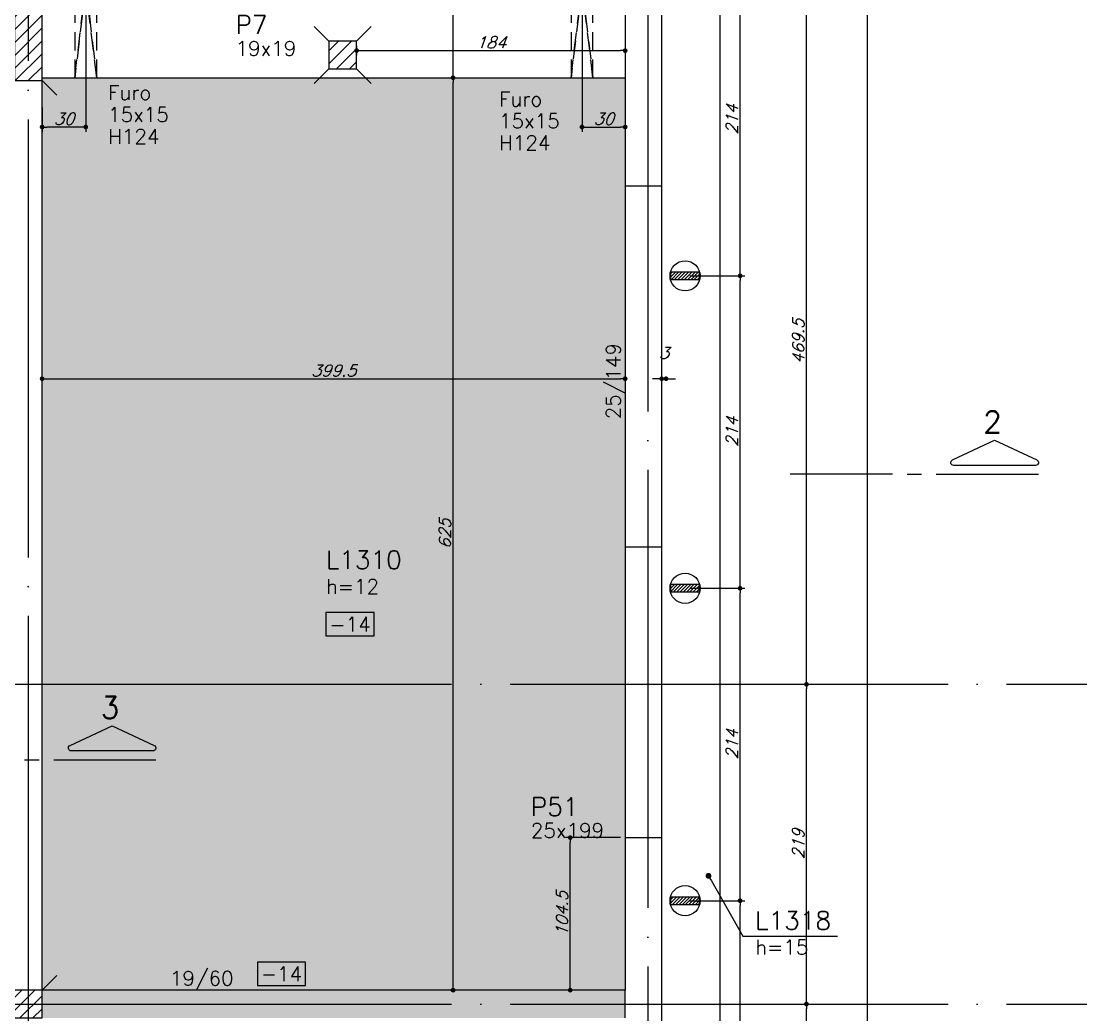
# Model space of a CAD drawing. Extents: x -5051 to 5519, y -2218 to 2282.
# Drawn here: x 2821 to 3551, y 648 to 1328 of the extents above; entities that cross this region are included whole.
import ezdxf
from ezdxf import colors
from ezdxf.entities.mleader import LeaderData, LeaderLine
from ezdxf.enums import TextEntityAlignment as Align
from ezdxf.math import Vec2, Vec3

# ---------------------------------------------------------------- set-up
doc = ezdxf.new("R2010")
doc.units = 0
doc.header["$LTSCALE"] = 50
doc.header["$MEASUREMENT"] = 0
doc.linetypes.add('EIXO', pattern=[6.8, 6, -0.4, 0, -0.4])
doc.linetypes.add('HIDDEN', pattern=[0.375, 0.25, -0.125])
doc.layers.get('0').update_dxf_attribs({"linetype": 'CONTINUOUS'})
doc.layers.get('DEFPOINTS').update_dxf_attribs({"linetype": 'CONTINUOUS'})
for name, color, linetype in [('F-ARM', 6, 'CONTINUOUS'), ('F-AUX-RED', 1, 'CONTINUOUS'), ('F-CORTE-INDICAÇÃO', 4, 'CONTINUOUS'), ('F-COTAS', 106, 'CONTINUOUS'), ('F-COTAS ANCORAGEM', 106, 'CONTINUOUS'), ('F-COTAS-FUROS VIGA', 50, 'CONTINUOUS'), ('F-EIXO', 12, 'EIXO'), ('F-FURO-PAREDE', 2, 'HIDDEN'), ('F-FURO-PAREDE-TEXTOS', 2, 'CONTINUOUS'), ('F-LAJES', 3, 'CONTINUOUS'), ('F-LAJES-DIM', 2, 'CONTINUOUS'), ('F-LAJES-NOME', 4, 'CONTINUOUS'), ('F-PILARES-DIM', 172, 'CONTINUOUS'), ('F-PILARES-HACH', 174, 'CONTINUOUS'), ('F-PILARES-M', 170, 'CONTINUOUS'), ('F-PILARES-N', 170, 'CONTINUOUS'), ('F-PILARES-NASCE', 4, 'CONTINUOUS'), ('F-PILARES-NOME', 170, 'CONTINUOUS'), ('F-TEXTO', 6, 'CONTINUOUS'), ('F-VIGAS', 3, 'CONTINUOUS'), ('F-VIGAS-DIM', 2, 'CONTINUOUS')]:
    doc.layers.add(name, color=color, linetype=linetype)
doc.layers.add('F-DESNIVEL-3', color=7, linetype='CONTINUOUS', true_color=0xd5c7ff)
doc.styles.add('CP-TEXT-INCL', font='simplex.shx', dxfattribs={"oblique": 20})
doc.styles.add('MCP', font='simplex.shx')
doc.styles.add('ROMANS', font='simplex.shx')
doc.styles.get("Standard").update_dxf_attribs({"font": 'simplex.shx'})
doc.dimstyles.new('CP-COTAS-50', dxfattribs={"dimscale": 0.64, "dimtxt": 12.5, "dimasz": 5, "dimexe": 5, "dimexo": 5, "dimgap": 2.5, "dimtad": 1, "dimdec": 1, "dimdsep": 46, "dimtxsty": 'CP-TEXT-INCL', "dimblk1": 'DOT', "dimblk2": 'DOT', "dimsah": 1, "dimcen": 9, "dimclrd": 256, "dimclre": 256, "dimclrt": 256, "dimadec": 0, "dimazin": 0, "dimtfac": 1, "dimtdec": 1, "dimtmove": 2, "dimatfit": 3, "dimldrblk": 'DOT', "dimfxl": 5, "dimtolj": 1, "dimarcsym": 0})

# ---------------------------------------------------------------- blocks, each defined once
blk = doc.blocks.new('*U3')
at = {"layer": 'F-EIXO'}
blk.add_line((0, 0), (7197, 0), dxfattribs=at)
at = {"layer": 'F-TEXTO', "style": 'ROMANS'}
blk.add_attdef('EIXO', text='', height=17.5, dxfattribs=at).set_placement((-28.2072, 0), align=Align.MIDDLE_CENTER)
blk = doc.blocks.new('*U217')
at = {"layer": 'F-EIXO'}
blk.add_line((0, 0), (0, -2408.39), dxfattribs=at)
at = {"layer": 'F-TEXTO', "style": 'ROMANS'}
blk.add_attdef('EIXO', text='', height=17.5, rotation=360, dxfattribs=at).set_placement((0, 28.21), align=Align.MIDDLE_CENTER)
blk = doc.blocks.new('*U205')
at = {"layer": 'F-EIXO'}
blk.add_line((0, 0), (0, -2508.39), dxfattribs=at)
at = {"layer": 'F-TEXTO', "style": 'ROMANS'}
blk.add_attdef('EIXO', text='', height=17.5, rotation=360, dxfattribs=at).set_placement((0, 28.21), align=Align.MIDDLE_CENTER)
blk = doc.blocks.new('*U9')
at = {"layer": 'F-LAJES-DIM', "color": 1}
blk.add_lwpolyline([(0, 0), (33, 0), (33, 16), (0, 16)], close=True, dxfattribs=at)
at = {"layer": 'F-LAJES-DIM', "style": 'MCP'}
blk.add_attdef('DIM', text='', height=10, dxfattribs=at).set_placement((16.5, 8), align=Align.MIDDLE_CENTER)
blk = doc.blocks.new('*U12')
at = {"layer": 'F-VIGAS-DIM', "color": 1}
blk.add_lwpolyline([(0, 0), (33, 0), (33, 16), (0, 16)], close=True, dxfattribs=at)
at = {"layer": 'F-VIGAS-DIM', "style": 'MCP'}
blk.add_attdef('DIM', text='', height=10, dxfattribs=at).set_placement((16.5, 8), align=Align.MIDDLE_CENTER)
blk = doc.blocks.new('*U16')
at = {"layer": 'F-CORTE-INDICAÇÃO'}
for p, q in [((70, 0), (0, 0)), ((80, 0), (90, 0)), ((100, 0), (170, 0))]:
    blk.add_line(p, q, dxfattribs=at)
blk.add_lwpolyline([(112, 6, -0.802585), (111.15, 9.81), (140, 23.26), (168.85, 9.81, -0.802585), (168, 6)], format="xyb", close=True, dxfattribs=at)
at = {"layer": 'F-CORTE-INDICAÇÃO', "style": 'ROMANS'}
blk.add_attdef('CORTE', text='', height=15, dxfattribs=at).set_placement((140, 35.76), align=Align.MIDDLE_CENTER)
at = {"layer": 'F-CORTE-INDICAÇÃO', "color": 2, "style": 'ROMANS'}
blk.add_attdef('FOLHA', text='', height=12, dxfattribs=at).set_placement((140, -10), align=Align.MIDDLE_CENTER)
blk = doc.blocks.new('_DOT')
at = {"color": 0, "linetype": 'ByBlock'}
blk.add_line((-0.5, 0), (-1, 0), dxfattribs=at)
at = {"color": 0, "linetype": 'ByBlock', "const_width": 0.5}
blk.add_lwpolyline([(-0.25, 0, 1), (0.25, 0, 1)], format="xyb", close=True, dxfattribs=at)
blk = doc.blocks.new('*D22')
at = {"layer": 'DEFPOINTS', "color": 0, "linetype": 'Continuous', "transparency": 16777216}
for p in [(3116.56, 1289.5), (3116.56, 1289.5), (3116.56, 664.5)]:
    blk.add_point(p, dxfattribs=at)
at = {"layer": 'F-COTAS', "linetype": 'Continuous', "lineweight": -2, "transparency": 16777216}
blk.add_line((3116.56, 667.7), (3116.56, 1286.3), dxfattribs=at)
at = {"layer": 'F-COTAS', "linetype": 'Continuous', "lineweight": -2, "transparency": 16777216, "xscale": 3.2, "yscale": 3.2, "zscale": 3.2}
for p, rotation in [((3116.56, 1289.5), 90), ((3116.56, 664.5), 270)]:
    blk.add_blockref('_DOT', p, dxfattribs=dict(at, rotation=rotation))
at = {"layer": 'F-COTAS', "linetype": 'Continuous', "transparency": 16777216, "insert": (3110.96, 977), "char_height": 8, "attachment_point": 5, "rotation": 90, "style": 'CP-TEXT-INCL'}
blk.add_mtext('\\A1;625', dxfattribs=at)
blk = doc.blocks.new('*D23')
at = {"layer": 'DEFPOINTS', "color": 0, "linetype": 'Continuous', "transparency": 16777216}
for p in [(3116.56, 1414.5), (3116.56, 1414.5), (3116.56, 1289.5)]:
    blk.add_point(p, dxfattribs=at)
at = {"layer": 'F-COTAS', "linetype": 'Continuous', "lineweight": -2, "transparency": 16777216}
blk.add_line((3116.56, 1292.7), (3116.56, 1411.3), dxfattribs=at)
at = {"layer": 'F-COTAS', "linetype": 'Continuous', "lineweight": -2, "transparency": 16777216, "xscale": 3.2, "yscale": 3.2, "zscale": 3.2}
for p, rotation in [((3116.56, 1414.5), 90), ((3116.56, 1289.5), 270)]:
    blk.add_blockref('_DOT', p, dxfattribs=dict(at, rotation=rotation))
at = {"layer": 'F-COTAS', "linetype": 'Continuous', "transparency": 16777216, "insert": (3110.96, 1352), "char_height": 8, "attachment_point": 5, "rotation": 90, "style": 'CP-TEXT-INCL'}
blk.add_mtext('\\A1;125', dxfattribs=at)
blk = doc.blocks.new('*D159')
at = {"layer": 'DEFPOINTS', "color": 0, "linetype": 'Continuous', "transparency": 16777216}
for p in [(2835, 1083.32), (3234.5, 1083.32), (3234.5, 1083.32)]:
    blk.add_point(p, dxfattribs=at)
at = {"layer": 'F-COTAS', "linetype": 'Continuous', "lineweight": -2, "transparency": 16777216}
blk.add_line((2838.2, 1083.32), (3231.3, 1083.32), dxfattribs=at)
at = {"layer": 'F-COTAS', "linetype": 'Continuous', "lineweight": -2, "transparency": 16777216, "xscale": 3.2, "yscale": 3.2, "zscale": 3.2, "rotation": 180}
blk.add_blockref('_DOT', (2835, 1083.32), dxfattribs=at)
at = {"layer": 'F-COTAS', "linetype": 'Continuous', "lineweight": -2, "transparency": 16777216, "xscale": 3.2, "yscale": 3.2, "zscale": 3.2}
blk.add_blockref('_DOT', (3234.5, 1083.32), dxfattribs=at)
at = {"layer": 'F-COTAS', "linetype": 'Continuous', "transparency": 16777216, "insert": (3034.75, 1088.92), "char_height": 8, "attachment_point": 5, "style": 'CP-TEXT-INCL'}
blk.add_mtext('\\A1;399.5', dxfattribs=at)
blk = doc.blocks.new('*D160')
at = {"layer": 'DEFPOINTS', "color": 0, "linetype": 'Continuous', "transparency": 16777216}
for p in [(3259.5, 1083.32), (3262.5, 1083.32), (3262.5, 1083.32)]:
    blk.add_point(p, dxfattribs=at)
at = {"layer": 'F-COTAS', "linetype": 'Continuous', "lineweight": -2, "transparency": 16777216}
for p, q in [((3256.3, 1083.32), (3253.1, 1083.32)), ((3259.5, 1083.32), (3262.5, 1083.32)), ((3265.7, 1083.32), (3268.9, 1083.32))]:
    blk.add_line(p, q, dxfattribs=at)
at = {"layer": 'F-COTAS', "linetype": 'Continuous', "lineweight": -2, "transparency": 16777216, "xscale": 3.2, "yscale": 3.2, "zscale": 3.2}
blk.add_blockref('_DOT', (3259.5, 1083.32), dxfattribs=at)
at = {"layer": 'F-COTAS', "linetype": 'Continuous', "lineweight": -2, "transparency": 16777216, "xscale": 3.2, "yscale": 3.2, "zscale": 3.2, "rotation": 180}
blk.add_blockref('_DOT', (3262.5, 1083.32), dxfattribs=at)
at = {"layer": 'F-COTAS', "linetype": 'Continuous', "transparency": 16777216, "insert": (3261, 1100.92), "char_height": 8, "attachment_point": 5, "style": 'CP-TEXT-INCL'}
blk.add_mtext('\\A1;3', dxfattribs=at)
blk = doc.blocks.new('*D198')
at = {"layer": 'DEFPOINTS', "color": 0, "linetype": 'Continuous', "transparency": 16777216}
for p in [(3050.5, 1314.5), (3234.5, 1308.9), (3234.5, 1308.05)]:
    blk.add_point(p, dxfattribs=at)
at = {"layer": 'F-COTAS', "linetype": 'Continuous', "lineweight": -2, "transparency": 16777216}
for p, q in [((3050.5, 1311.3), (3050.5, 1304.85)), ((3053.7, 1308.05), (3231.3, 1308.05)), ((3234.5, 1305.7), (3234.5, 1304.85))]:
    blk.add_line(p, q, dxfattribs=at)
at = {"layer": 'F-COTAS', "linetype": 'Continuous', "lineweight": -2, "transparency": 16777216, "xscale": 3.2, "yscale": 3.2, "zscale": 3.2, "rotation": 180}
blk.add_blockref('_DOT', (3050.5, 1308.05), dxfattribs=at)
at = {"layer": 'F-COTAS', "linetype": 'Continuous', "lineweight": -2, "transparency": 16777216, "xscale": 3.2, "yscale": 3.2, "zscale": 3.2}
blk.add_blockref('_DOT', (3234.5, 1308.05), dxfattribs=at)
at = {"layer": 'F-COTAS', "linetype": 'Continuous', "transparency": 16777216, "insert": (3142.5, 1313.65), "char_height": 8, "attachment_point": 5, "style": 'CP-TEXT-INCL'}
blk.add_mtext('\\A1;184', dxfattribs=at)
blk = doc.blocks.new('*D332')
at = {"layer": 'DEFPOINTS', "color": 0, "linetype": 'Continuous', "transparency": 16777216}
for p in [(3196.83, 769), (3234.5, 769), (3221.2, 664.5)]:
    blk.add_point(p, dxfattribs=at)
at = {"layer": 'F-COTAS', "linetype": 'Continuous', "lineweight": -2, "transparency": 16777216}
for p, q in [((3231.3, 769), (3193.63, 769)), ((3196.83, 667.7), (3196.83, 765.8)), ((3218, 664.5), (3193.63, 664.5))]:
    blk.add_line(p, q, dxfattribs=at)
at = {"layer": 'F-COTAS', "linetype": 'Continuous', "lineweight": -2, "transparency": 16777216, "xscale": 3.2, "yscale": 3.2, "zscale": 3.2}
for p, rotation in [((3196.83, 769), 90), ((3196.83, 664.5), 270)]:
    blk.add_blockref('_DOT', p, dxfattribs=dict(at, rotation=rotation))
at = {"layer": 'F-COTAS', "linetype": 'Continuous', "transparency": 16777216, "insert": (3191.23, 716.75), "char_height": 8, "attachment_point": 5, "rotation": 90, "style": 'CP-TEXT-INCL'}
blk.add_mtext('\\A1;104.5', dxfattribs=at)
blk = doc.blocks.new('*D389')
at = {"layer": 'DEFPOINTS', "color": 0, "linetype": 'Continuous', "transparency": 16777216}
for p in [(3204.9, 1352), (3234.5, 1276.6), (3234.5, 1255.73)]:
    blk.add_point(p, dxfattribs=at)
at = {"layer": 'F-COTAS-FUROS VIGA', "linetype": 'Continuous', "lineweight": -2, "transparency": 16777216}
for p, q in [((3204.9, 1348.8), (3204.9, 1252.53)), ((3234.5, 1273.4), (3234.5, 1252.53)), ((3208.1, 1255.73), (3231.3, 1255.73))]:
    blk.add_line(p, q, dxfattribs=at)
at = {"layer": 'F-COTAS-FUROS VIGA', "linetype": 'Continuous', "lineweight": -2, "transparency": 16777216, "xscale": 3.2, "yscale": 3.2, "zscale": 3.2, "rotation": 180}
blk.add_blockref('_DOT', (3204.9, 1255.73), dxfattribs=at)
at = {"layer": 'F-COTAS-FUROS VIGA', "linetype": 'Continuous', "lineweight": -2, "transparency": 16777216, "xscale": 3.2, "yscale": 3.2, "zscale": 3.2}
blk.add_blockref('_DOT', (3234.5, 1255.73), dxfattribs=at)
at = {"layer": 'F-COTAS-FUROS VIGA', "linetype": 'Continuous', "transparency": 16777216, "insert": (3219.7, 1261.33), "char_height": 8, "attachment_point": 5, "style": 'CP-TEXT-INCL'}
blk.add_mtext('\\A1;30', dxfattribs=at)
blk = doc.blocks.new('*D390')
at = {"layer": 'DEFPOINTS', "color": 0, "linetype": 'Continuous', "transparency": 16777216}
for p in [(2864.9, 1352), (2835, 1272.25), (2835, 1255.73)]:
    blk.add_point(p, dxfattribs=at)
at = {"layer": 'F-COTAS-FUROS VIGA', "linetype": 'Continuous', "lineweight": -2, "transparency": 16777216}
for p, q in [((2864.9, 1348.8), (2864.9, 1252.53)), ((2835, 1269.05), (2835, 1252.53)), ((2861.7, 1255.73), (2838.2, 1255.73))]:
    blk.add_line(p, q, dxfattribs=at)
at = {"layer": 'F-COTAS-FUROS VIGA', "linetype": 'Continuous', "lineweight": -2, "transparency": 16777216, "xscale": 3.2, "yscale": 3.2, "zscale": 3.2, "rotation": 180}
blk.add_blockref('_DOT', (2835, 1255.73), dxfattribs=at)
at = {"layer": 'F-COTAS-FUROS VIGA', "linetype": 'Continuous', "lineweight": -2, "transparency": 16777216, "xscale": 3.2, "yscale": 3.2, "zscale": 3.2}
blk.add_blockref('_DOT', (2864.9, 1255.73), dxfattribs=at)
at = {"layer": 'F-COTAS-FUROS VIGA', "linetype": 'Continuous', "transparency": 16777216, "insert": (2849.95, 1261.33), "char_height": 8, "attachment_point": 5, "style": 'CP-TEXT-INCL'}
blk.add_mtext('\\A1;30', dxfattribs=at)
blk = doc.blocks.new('PONTO ANCORAGEM_EST')
at = {"layer": 'F-ARM'}
h = blk.add_hatch(dxfattribs=at)
h.set_pattern_fill('ANSI31', color=2, scale=0.5)
h.set_pattern_definition([(45, (0, 0), (-1.122532, 1.122532), [])])
h.paths.add_polyline_path([(-1159.55, 5937.09), (-1179.55, 5937.09), (-1179.55, 5932.09), (-1159.55, 5932.09)])
at = {"layer": 'F-ARM', "color": 3, "elevation": 0}
blk.add_lwpolyline([(-1179.55, 5932.09), (-1159.55, 5932.09), (-1159.55, 5937.09), (-1179.55, 5937.09)], close=True, dxfattribs=at)
at = {"layer": 'F-ARM', "color": 3}
blk.add_circle((-1169.55, 5934.59, 0), 10.31, dxfattribs=at)
blk = doc.blocks.new('*D448')
at = {"layer": 'DEFPOINTS', "color": 0, "linetype": 'Continuous', "transparency": 16777216}
for p in [(3299.5, 1437), (3400.45, 1437), (3262.5, -555.5)]:
    blk.add_point(p, dxfattribs=at)
at = {"layer": 'F-COTAS', "linetype": 'Continuous', "lineweight": -2, "transparency": 16777216}
for p, q in [((3302.7, 1437), (3403.65, 1437)), ((3400.45, -552.3), (3400.45, 1433.8)), ((3265.7, -555.5), (3403.65, -555.5))]:
    blk.add_line(p, q, dxfattribs=at)
at = {"layer": 'F-COTAS', "linetype": 'Continuous', "lineweight": -2, "transparency": 16777216, "xscale": 3.2, "yscale": 3.2, "zscale": 3.2}
for p, rotation in [((3400.45, 1437), 90), ((3400.45, -555.5), 270)]:
    blk.add_blockref('_DOT', p, dxfattribs=dict(at, rotation=rotation))
at = {"layer": 'F-COTAS', "linetype": 'Continuous', "transparency": 16777216, "insert": (3394.85, 440.75), "char_height": 8, "attachment_point": 5, "rotation": 90, "style": 'CP-TEXT-INCL'}
blk.add_mtext('\\A1;1992.5', dxfattribs=at)
blk = doc.blocks.new('*D453')
at = {"layer": 'DEFPOINTS', "color": 0, "linetype": 'Continuous', "transparency": 16777216}
for p in [(3327.37, 655), (3358.66, 655), (3327.37, 555)]:
    blk.add_point(p, dxfattribs=at)
at = {"layer": 'F-COTAS', "linetype": 'Continuous', "lineweight": -2, "transparency": 16777216}
for p, q in [((3330.57, 655), (3361.86, 655)), ((3358.66, 558.2), (3358.66, 651.8)), ((3330.57, 555), (3361.86, 555))]:
    blk.add_line(p, q, dxfattribs=at)
at = {"layer": 'F-COTAS', "linetype": 'Continuous', "lineweight": -2, "transparency": 16777216, "xscale": 3.2, "yscale": 3.2, "zscale": 3.2}
for p, rotation in [((3358.66, 655), 90), ((3358.66, 555), 270)]:
    blk.add_blockref('_DOT', p, dxfattribs=dict(at, rotation=rotation))
at = {"layer": 'F-COTAS', "linetype": 'Continuous', "transparency": 16777216, "insert": (3353.06, 605), "char_height": 8, "attachment_point": 5, "rotation": 90, "style": 'CP-TEXT-INCL'}
blk.add_mtext('\\A1;100', dxfattribs=at)
blk = doc.blocks.new('*D454')
at = {"layer": 'DEFPOINTS', "color": 0, "linetype": 'Continuous', "transparency": 16777216}
for p in [(3327.37, 874), (3358.66, 874), (3327.37, 655)]:
    blk.add_point(p, dxfattribs=at)
at = {"layer": 'F-COTAS', "linetype": 'Continuous', "lineweight": -2, "transparency": 16777216}
for p, q in [((3330.57, 874), (3361.86, 874)), ((3358.66, 658.2), (3358.66, 870.8)), ((3330.57, 655), (3361.86, 655))]:
    blk.add_line(p, q, dxfattribs=at)
at = {"layer": 'F-COTAS', "linetype": 'Continuous', "lineweight": -2, "transparency": 16777216, "xscale": 3.2, "yscale": 3.2, "zscale": 3.2}
for p, rotation in [((3358.66, 874), 90), ((3358.66, 655), 270)]:
    blk.add_blockref('_DOT', p, dxfattribs=dict(at, rotation=rotation))
at = {"layer": 'F-COTAS', "linetype": 'Continuous', "transparency": 16777216, "insert": (3353.06, 764.5), "char_height": 8, "attachment_point": 5, "rotation": 90, "style": 'CP-TEXT-INCL'}
blk.add_mtext('\\A1;219', dxfattribs=at)
blk = doc.blocks.new('*D455')
at = {"layer": 'DEFPOINTS', "color": 0, "linetype": 'Continuous', "transparency": 16777216}
for p in [(3340.04, 1343.5), (3358.66, 1343.5), (3327.37, 874)]:
    blk.add_point(p, dxfattribs=at)
at = {"layer": 'F-COTAS', "linetype": 'Continuous', "lineweight": -2, "transparency": 16777216}
for p, q in [((3343.24, 1343.5), (3361.86, 1343.5)), ((3358.66, 877.2), (3358.66, 1340.3)), ((3330.57, 874), (3361.86, 874))]:
    blk.add_line(p, q, dxfattribs=at)
at = {"layer": 'F-COTAS', "linetype": 'Continuous', "lineweight": -2, "transparency": 16777216, "xscale": 3.2, "yscale": 3.2, "zscale": 3.2}
for p, rotation in [((3358.66, 1343.5), 90), ((3358.66, 874), 270)]:
    blk.add_blockref('_DOT', p, dxfattribs=dict(at, rotation=rotation))
at = {"layer": 'F-COTAS', "linetype": 'Continuous', "transparency": 16777216, "insert": (3353.06, 1108.75), "char_height": 8, "attachment_point": 5, "rotation": 90, "style": 'CP-TEXT-INCL'}
blk.add_mtext('\\A1;469.5', dxfattribs=at)
blk = doc.blocks.new('*D504')
at = {"layer": 'DEFPOINTS', "color": 0, "linetype": 'Continuous', "transparency": 16777216}
for p in [(3275.5, 725.78), (3313.22, 725.78), (3275.5, 511.78)]:
    blk.add_point(p, dxfattribs=at)
at = {"layer": 'F-COTAS ANCORAGEM', "linetype": 'Continuous', "lineweight": -2, "transparency": 16777216}
for p, q in [((3278.7, 725.78), (3316.42, 725.78)), ((3313.22, 514.98), (3313.22, 722.58)), ((3278.7, 511.78), (3316.42, 511.78))]:
    blk.add_line(p, q, dxfattribs=at)
at = {"layer": 'F-COTAS ANCORAGEM', "linetype": 'Continuous', "lineweight": -2, "transparency": 16777216, "xscale": 3.2, "yscale": 3.2, "zscale": 3.2}
for p, rotation in [((3313.22, 725.78), 90), ((3313.22, 511.78), 270)]:
    blk.add_blockref('_DOT', p, dxfattribs=dict(at, rotation=rotation))
at = {"layer": 'F-COTAS ANCORAGEM', "linetype": 'Continuous', "transparency": 16777216, "insert": (3307.62, 618.78), "char_height": 8, "attachment_point": 5, "rotation": 90, "style": 'CP-TEXT-INCL'}
blk.add_mtext('\\A1;214', dxfattribs=at)
blk = doc.blocks.new('*D505')
at = {"layer": 'DEFPOINTS', "color": 0, "linetype": 'Continuous', "transparency": 16777216}
for p in [(3275.5, 939.78), (3313.22, 939.78), (3275.5, 725.78)]:
    blk.add_point(p, dxfattribs=at)
at = {"layer": 'F-COTAS ANCORAGEM', "linetype": 'Continuous', "lineweight": -2, "transparency": 16777216}
for p, q in [((3278.7, 939.78), (3316.42, 939.78)), ((3313.22, 728.98), (3313.22, 936.58)), ((3278.7, 725.78), (3316.42, 725.78))]:
    blk.add_line(p, q, dxfattribs=at)
at = {"layer": 'F-COTAS ANCORAGEM', "linetype": 'Continuous', "lineweight": -2, "transparency": 16777216, "xscale": 3.2, "yscale": 3.2, "zscale": 3.2}
for p, rotation in [((3313.22, 939.78), 90), ((3313.22, 725.78), 270)]:
    blk.add_blockref('_DOT', p, dxfattribs=dict(at, rotation=rotation))
at = {"layer": 'F-COTAS ANCORAGEM', "linetype": 'Continuous', "transparency": 16777216, "insert": (3307.62, 832.78), "char_height": 8, "attachment_point": 5, "rotation": 90, "style": 'CP-TEXT-INCL'}
blk.add_mtext('\\A1;214', dxfattribs=at)
blk = doc.blocks.new('*D506')
at = {"layer": 'DEFPOINTS', "color": 0, "linetype": 'Continuous', "transparency": 16777216}
for p in [(3275.5, 1153.78), (3313.22, 1153.78), (3275.5, 939.78)]:
    blk.add_point(p, dxfattribs=at)
at = {"layer": 'F-COTAS ANCORAGEM', "linetype": 'Continuous', "lineweight": -2, "transparency": 16777216}
for p, q in [((3278.7, 1153.78), (3316.42, 1153.78)), ((3313.22, 942.98), (3313.22, 1150.58)), ((3278.7, 939.78), (3316.42, 939.78))]:
    blk.add_line(p, q, dxfattribs=at)
at = {"layer": 'F-COTAS ANCORAGEM', "linetype": 'Continuous', "lineweight": -2, "transparency": 16777216, "xscale": 3.2, "yscale": 3.2, "zscale": 3.2}
for p, rotation in [((3313.22, 1153.78), 90), ((3313.22, 939.78), 270)]:
    blk.add_blockref('_DOT', p, dxfattribs=dict(at, rotation=rotation))
at = {"layer": 'F-COTAS ANCORAGEM', "linetype": 'Continuous', "transparency": 16777216, "insert": (3307.62, 1046.78), "char_height": 8, "attachment_point": 5, "rotation": 90, "style": 'CP-TEXT-INCL'}
blk.add_mtext('\\A1;214', dxfattribs=at)
blk = doc.blocks.new('*D507')
at = {"layer": 'DEFPOINTS', "color": 0, "linetype": 'Continuous', "transparency": 16777216}
for p in [(3275.5, 1367.78), (3313.22, 1367.78), (3275.5, 1153.78)]:
    blk.add_point(p, dxfattribs=at)
at = {"layer": 'F-COTAS ANCORAGEM', "linetype": 'Continuous', "lineweight": -2, "transparency": 16777216}
for p, q in [((3278.7, 1367.78), (3316.42, 1367.78)), ((3313.22, 1156.98), (3313.22, 1364.58)), ((3278.7, 1153.78), (3316.42, 1153.78))]:
    blk.add_line(p, q, dxfattribs=at)
at = {"layer": 'F-COTAS ANCORAGEM', "linetype": 'Continuous', "lineweight": -2, "transparency": 16777216, "xscale": 3.2, "yscale": 3.2, "zscale": 3.2}
for p, rotation in [((3313.22, 1367.78), 90), ((3313.22, 1153.78), 270)]:
    blk.add_blockref('_DOT', p, dxfattribs=dict(at, rotation=rotation))
at = {"layer": 'F-COTAS ANCORAGEM', "linetype": 'Continuous', "transparency": 16777216, "insert": (3307.62, 1260.78), "char_height": 8, "attachment_point": 5, "rotation": 90, "style": 'CP-TEXT-INCL'}
blk.add_mtext('\\A1;214', dxfattribs=at)

msp = doc.modelspace()

# ---------------------------------------------------------------- hatches: boundary and pattern name
at = {"layer": 'F-PILARES-HACH', "linetype": 'Continuous'}
h = msp.add_hatch(dxfattribs=at)
h.set_pattern_fill('ANSI31', color=256, scale=50, style=0)
h.paths.add_polyline_path([(2816, 1287.5), (2835, 1287.5), (2835, 1414.5), (2816, 1414.5)], flags=16)
h = msp.add_hatch(dxfattribs=at)
h.set_pattern_fill('ANSI31', color=256, scale=50, style=0)
h.paths.add_polyline_path([(3031.5, 1295.5), (3050.5, 1295.5), (3050.5, 1314.5), (3031.5, 1314.5)], flags=16)
h = msp.add_hatch(dxfattribs=at)
h.set_pattern_fill('ANSI31', color=256, scale=50, style=0)
h.paths.add_polyline_path([(2795, 645.5), (2835, 645.5), (2835, 664.5), (2795, 664.5)], flags=16)

# ---------------------------------------------------------------- linework, layer by layer
at = {"layer": 'F-DESNIVEL-3', "linetype": 'Continuous'}
for points in [[(3041, 1289.5), (2835, 1287.5), (3234.5, 664.5)], [(2835, 1289.5), (2835, 1287.5), (3041, 1289.5)], [(2835, 1289.5), (3041, 1289.5), (2835, 1289.5)], [(3234.5, 664.5), (2835, 1287.5), (2835, 664.5)], [(3234.5, 1289.5), (3041, 1289.5), (3234.5, 769)], [(3234.5, 769), (3041, 1289.5), (3234.5, 664.5)], [(3041, 1289.5), (3234.5, 664.5), (3041, 1289.5)], [(3234.5, 968), (3234.5, 1289.5), (3234.5, 769)], [(3234.5, 1289.5), (3234.5, 769), (3234.5, 1289.5)], [(3234.5, 968), (3234.5, 1215.5), (3234.5, 1289.5)], [(3234.5, 968), (3234.5, 1289.5), (3234.5, 968)], [(3234.5, 968), (3234.5, 769), (3234.5, 968)], [(3234.5, 769), (3234.5, 664.5), (3234.5, 769)], [(2835, 645.5), (3234.5, 645.5), (3234.5, 664.5)], [(2835, 645.5), (3234.5, 664.5), (2835, 664.5)], [(2835, 645.5), (2835, 664.5), (2835, 645.5)], [(3234.5, 664.5), (2835, 664.5), (3234.5, 664.5)]]:
    msp.add_solid(points, dxfattribs=at)
at = {"layer": 'F-FURO-PAREDE'}
for points in [[(2864.9, 1352), (2857.4, 1289.5), (2872.4, 1289.5), (2864.9, 1352), (2872.4, 1289.5), (2872.4, 1414.5), (2864.9, 1352), (2872.4, 1414.5), (2857.4, 1414.5), (2864.9, 1352), (2857.4, 1414.5), (2857.4, 1289.5), (2864.9, 1352)], [(3204.9, 1352), (3197.4, 1289.5), (3212.4, 1289.5), (3204.9, 1352), (3212.4, 1289.5), (3212.4, 1414.5), (3204.9, 1352), (3212.4, 1414.5), (3197.4, 1414.5), (3204.9, 1352), (3197.4, 1414.5), (3197.4, 1289.5), (3204.9, 1352)]]:
    msp.add_lwpolyline(points, dxfattribs=at)
at = {"layer": 'F-LAJES', "linetype": 'Continuous'}
msp.add_line((3299.5, -24), (3299.5, 1437), dxfattribs=at)
at = {"layer": 'F-PILARES-M', "linetype": 'Continuous'}
for points in [[(3234.5, 1215.5), (3259.5, 1215.5), (3259.5, 1414.5), (3234.5, 1414.5), (3234.5, 1215.5)], [(3234.5, 769), (3259.5, 769), (3259.5, 968), (3234.5, 968), (3234.5, 769)]]:
    msp.add_lwpolyline(points, dxfattribs=at)
at = {"layer": 'F-PILARES-N', "linetype": 'Continuous'}
for points in [[(2816, 1287.5), (2835, 1287.5), (2835, 1414.5), (2816, 1414.5), (2816, 1287.5)], [(3031.5, 1295.5), (3050.5, 1295.5), (3050.5, 1314.5), (3031.5, 1314.5), (3031.5, 1295.5)], [(2795, 645.5), (2835, 645.5), (2835, 664.5), (2795, 664.5), (2795, 645.5)]]:
    msp.add_lwpolyline(points, dxfattribs=at)
at = {"layer": 'F-PILARES-NASCE', "linetype": 'Continuous'}
for p, q in [((3031.5, 1314.5), (3021.5, 1324.5)), ((3050.5, 1314.5), (3060.5, 1324.5)), ((3031.5, 1295.5), (3021.5, 1285.5)), ((3050.5, 1295.5), (3060.5, 1285.5)), ((2835, 1287.5), (2845, 1277.5)), ((2835, 664.5), (2845, 674.5))]:
    msp.add_line(p, q, dxfattribs=at)
at = {"layer": 'F-VIGAS'}
for points in [[(2835, 1289.5), (3041, 1289.5)], [(2835, 664.5), (2835, 1287.5)], [(3041, 1289.5), (3234.5, 1289.5)], [(3234.5, 1215.5), (3234.5, 968)], [(3259.5, 968), (3259.5, 1215.5)], [(3234.5, 769), (3234.5, 664.5)], [(3259.5, 655), (3259.5, 769)], [(3234.5, 664.5), (2835, 664.5)], [(3234.5, 645.5), (3234.5, 664.5)], [(3259.5, 493.5), (3259.5, 655)]]:
    msp.add_lwpolyline(points, dxfattribs=at)

# ---------------------------------------------------------------- block references
at = {"layer": 'F-ARM'}
for p in [(4445.053, -4780.815, 0), (4445.053, -4994.815, 0), (4445.053, -5208.815, 0)]:
    msp.add_blockref('PONTO ANCORAGEM_EST', p, dxfattribs=at)
at = {"layer": 'F-CORTE-INDICAÇÃO', "linetype": 'Continuous'}
ref = msp.add_blockref('*U16', (3347.615, 1017.941), dxfattribs=at)
ref.add_attrib('CORTE', '2', dxfattribs={"height": 15, "style": 'ROMANS'}).set_placement((3486.186, 1053.704), align=Align.MIDDLE_CENTER)
ref = msp.add_blockref('*U16', (2742.966, 822.383), dxfattribs=at)
ref.add_attrib('CORTE', '3', dxfattribs={"height": 15, "style": 'ROMANS'}).set_placement((2881.537, 858.146), align=Align.MIDDLE_CENTER)
at = {"layer": 'F-EIXO', "linetype": 'Continuous'}
for name, p in [('*U205', (3250, 1701.024)), ('*U217', (2825.5, 1601.024)), ('*U3', (-3646.32, 874)), ('*U3', (-3646.32, 655))]:
    msp.add_blockref(name, p, dxfattribs=at)
at = {"layer": 'F-LAJES-DIM', "linetype": 'Continuous'}
msp.add_blockref('*U9', (3029.443, 907.111), dxfattribs=at).add_auto_attribs({'DIM': '-14'})
at = {"layer": 'F-VIGAS-DIM', "linetype": 'Continuous'}
msp.add_blockref('*U12', (2982.5, 667.625), dxfattribs=at).add_auto_attribs({'DIM': '-14'})

# ---------------------------------------------------------------- texts
at = {"layer": 'F-FURO-PAREDE-TEXTOS', "linetype": 'Continuous', "style": 'MCP'}
for s, p in [('Furo', (2880.223, 1274.269)), ('Furo', (3148.073, 1269.873)), ('15x15', (2880.223, 1259.269)), ('15x15', (3148.073, 1254.873)), ('H124', (2880.223, 1244.269)), ('H124', (3148.073, 1239.873))]:
    msp.add_text(s, height=10, dxfattribs=at).set_placement(p)
at = {"layer": 'F-LAJES-DIM', "linetype": 'Continuous', "style": 'MCP'}
for s, p in [('h=12', (3029.443, 936.011)), ('h=15', (3323.552, 688.985))]:
    msp.add_text(s, height=10, dxfattribs=at).set_placement(p)
at = {"layer": 'F-LAJES-NOME', "linetype": 'Continuous', "style": 'MCP'}
for s, p in [('L1310', (3029.443, 953.011)), ('L1318', (3323.552, 705.985))]:
    msp.add_text(s, height=12.5, dxfattribs=at).set_placement(p)
at = {"layer": 'F-PILARES-DIM', "linetype": 'Continuous', "style": 'MCP'}
for s, p in [('19x19', (2967.534, 1304.574)), ('25x199', (3169.85, 768.872))]:
    msp.add_text(s, height=10, dxfattribs=at).set_placement(p)
at = {"layer": 'F-PILARES-NOME', "linetype": 'Continuous', "style": 'MCP'}
for s, p in [('P7', (2967.534, 1319.574)), ('P51', (3169.85, 783.872))]:
    msp.add_text(s, height=12.5, dxfattribs=at).set_placement(p)
at = {"layer": 'F-VIGAS-DIM', "linetype": 'Continuous', "style": 'MCP'}
msp.add_text('25/149', height=10, rotation=90, dxfattribs=at).set_placement((3231.375, 1055.5))
msp.add_text('19/60', height=10, dxfattribs=at).set_placement((2922.5, 667.625))

# ---------------------------------------------------------------- dimensions: what is measured, and where the dimension line sits
at = {"layer": 'F-COTAS', "linetype": 'Continuous'}
for base, p1, p2, angle, picture, middle in [((3400.453, 1437), (3262.5, -555.5), (3299.5, 1437), 90, '*D448', (3394.853, 440.75)), ((3116.56, 1414.5), (3116.56, 1289.5), (3116.56, 1414.5), 270, '*D23', (3110.96, 1352)), ((3358.66, 1343.5), (3327.373, 874), (3340.045, 1343.5), 90, '*D455', (3353.06, 1108.75)), ((3116.56, 1289.5), (3116.56, 664.5), (3116.56, 1289.5), 270, '*D22', (3110.96, 977)), ((3262.5, 1083.317), (3259.5, 1083.317), (3262.5, 1083.317), 180, '*D160', (3261, 1100.917)), ((3234.5, 1083.317), (2835, 1083.317), (3234.5, 1083.317), 180, '*D159', (3034.75, 1088.917)), ((3358.66, 874), (3327.373, 655), (3327.373, 874), 90, '*D454', (3353.06, 764.5)), ((3358.66, 655), (3327.373, 555), (3327.373, 655), 90, '*D453', (3353.06, 605))]:
    dim = msp.add_linear_dim(base=base, p1=p1, p2=p2, angle=angle, dimstyle='CP-COTAS-50', dxfattribs=at)
    dim.commit()
    dim.dimension.update_dxf_attribs({"geometry": picture, "text_midpoint": middle})
dim = msp.add_linear_dim(base=(3234.5, 1308.047), p1=(3050.5, 1314.5), p2=(3234.5, 1308.898), dimstyle='CP-COTAS-50', dxfattribs=at)
dim.commit()
dim.dimension.update_dxf_attribs({"geometry": '*D198', "text_midpoint": (3142.5, 1313.647)})
dim = msp.add_linear_dim(base=(3196.829, 769), p1=(3221.205, 664.5), p2=(3234.5, 769), angle=90, dimstyle='CP-COTAS-50', override={"dimfxl": 7.5}, dxfattribs=at)
dim.commit()
dim.dimension.update_dxf_attribs({"geometry": '*D332', "text_midpoint": (3191.229, 716.75)})
at = {"layer": 'F-COTAS ANCORAGEM', "linetype": 'Continuous'}
for base, p1, p2, picture, middle in [((3313.216, 1367.78), (3275.5, 1153.78), (3275.5, 1367.78), '*D507', (3307.616, 1260.78)), ((3313.216, 1153.78), (3275.5, 939.78), (3275.5, 1153.78), '*D506', (3307.616, 1046.78)), ((3313.216, 939.78), (3275.5, 725.78), (3275.5, 939.78), '*D505', (3307.616, 832.78)), ((3313.216, 725.78), (3275.5, 511.78), (3275.5, 725.78), '*D504', (3307.616, 618.78))]:
    dim = msp.add_linear_dim(base=base, p1=p1, p2=p2, angle=90, dimstyle='CP-COTAS-50', override={"dimdec": 0, "dimfxl": 7.5}, dxfattribs=at)
    dim.commit()
    dim.dimension.update_dxf_attribs({"geometry": picture, "text_midpoint": middle})
at = {"layer": 'F-COTAS-FUROS VIGA', "linetype": 'Continuous'}
for base, p1, p2, picture, middle in [((2835, 1255.728), (2864.9, 1352), (2835, 1272.25), '*D390', (2849.95, 1261.328)), ((3234.5, 1255.728), (3204.9, 1352), (3234.5, 1276.596), '*D389', (3219.7, 1261.328))]:
    dim = msp.add_linear_dim(base=base, p1=p1, p2=p2, dimstyle='CP-COTAS-50', override={"dimdec": 0, "dimfxl": 7.5}, dxfattribs=at)
    dim.commit()
    dim.dimension.update_dxf_attribs({"geometry": picture, "text_midpoint": middle})

# ---------------------------------------------------------------- leaders
at = {"layer": 'F-AUX-RED', "linetype": 'Continuous'}
ml = msp.add_multileader_mtext('Standard', dxfattribs=at)
ml.set_content('', color=256)
ml.set_leader_properties()
ml.set_arrow_properties(name='DOT')
ml.build(insert=Vec2(0, 0))
ml.multileader.update_dxf_attribs({"text_right_attachment_type": 6, "text_top_attachment_type": 0, "text_bottom_attachment_type": 0, "dogleg_length": 0.36})
ctx = ml.context
ctx.base_point, ctx.char_height, ctx.landing_gap_size, ctx.plane_origin = Vec3(3379.938, 701.383), 0.18, 0.09, Vec3(3291.608, 742.804)
ctx.right_attachment = 6
notes = []
notes.append((ctx, [(0, (1, 1, 0), (3315.036, 701.383), (1, 0), 64.902, [(0, [(3291.608, 742.804)], 256, [])])]))
ctx.mtext.insert, ctx.mtext.flow_direction = Vec3(3380.028, 701.473), 5
for ctx, leaders in notes:
    for number, flags, end, landing, length, lines in leaders:
        leader = LeaderData()
        leader.index, (leader.has_last_leader_line, leader.has_dogleg_vector, leader.attachment_direction) = number, flags
        leader.last_leader_point, leader.dogleg_vector, leader.dogleg_length = Vec3(end), Vec3(landing), length
        for number, points, colour, breaks in lines:
            line = LeaderLine()
            line.index, line.vertices, line.color, line.breaks = number, Vec3.list(points), colors.encode_raw_color(colour), breaks
            leader.lines.append(line)
        ctx.leaders.append(leader)

doc.saveas('drawing.dxf')
